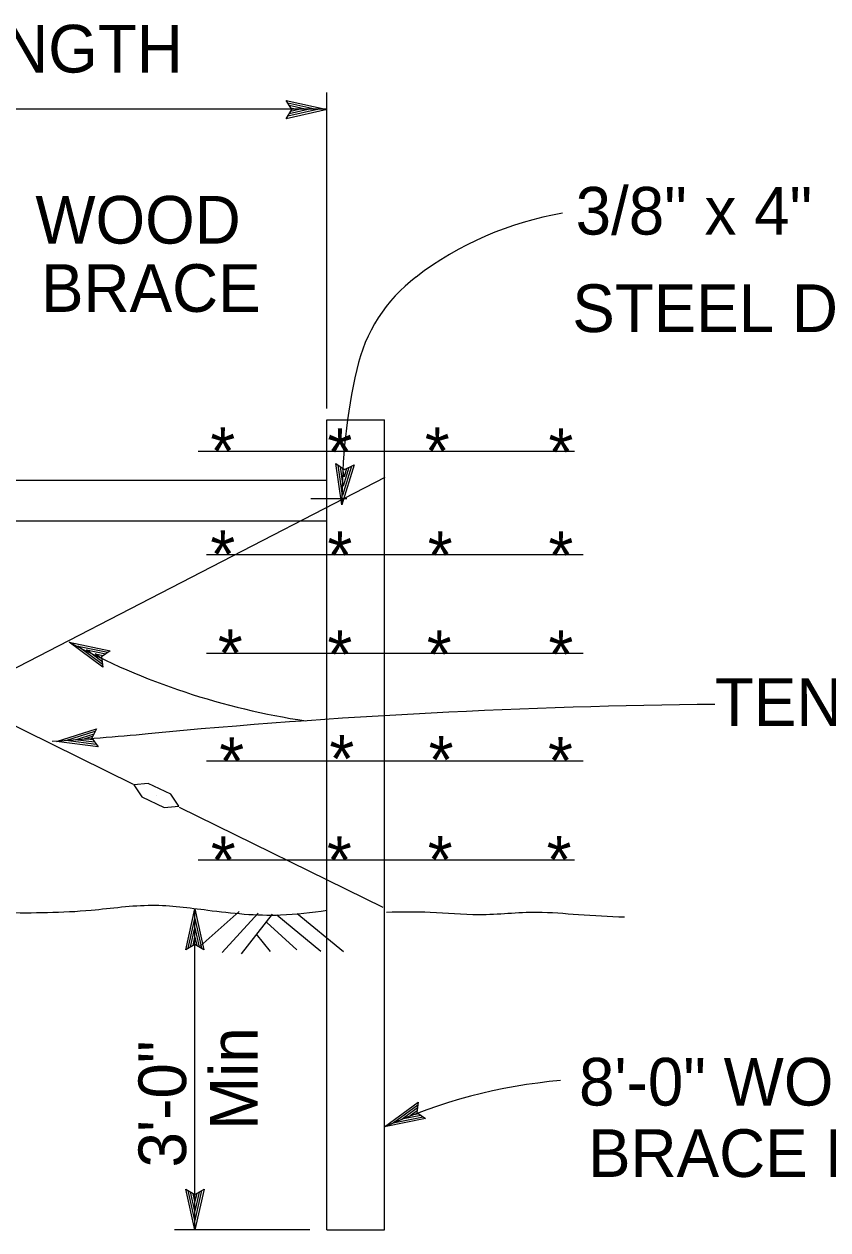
# Model space of a CAD drawing. Extents: x -894 to 866, y -476 to 714.
# Drawn here: x -199.2 to -81.1, y 116 to 293 of the extents above; entities that cross this region are included whole.
import ezdxf

# ---------------------------------------------------------------- set-up
doc = ezdxf.new("R2010")
doc.units = 0
for name, color, linetype in [('56 Stage 3 Anno', 7, 'Continuous'), ('57 Undefined', 7, 'Continuous'), ('59 Sndwall Anno', 7, 'Continuous'), ('60 Nongeo Data', 7, 'Continuous')]:
    doc.layers.add(name, color=color, linetype=linetype)

msp = doc.modelspace()

# ---------------------------------------------------------------- linework, layer by layer
at = {"layer": '56 Stage 3 Anno'}
for p, q in [((-159.88, 280.45), (-160.68, 281.79)), ((-160.68, 281.79), (-160.68, 281.79)), ((-160.68, 281.79), (-154.68, 280.45)), ((-160.46, 281.44), (-156.06, 280.45)), ((-154.71, 236.58), (-154.71, 282.94)), ((-154.71, 280.49), (-266.93, 280.49)), ((-154.68, 280.45), (-160.68, 279.12)), ((-160.68, 279.12), (-159.88, 280.45)), ((-156.07, 280.45), (-160.44, 279.48)), ((-157.44, 280.45), (-160.27, 279.83)), ((-160.23, 281.08), (-157.44, 280.45)), ((-160.05, 280.73), (-158.82, 280.46)), ((-158.82, 280.46), (-160.03, 280.19)), ((-154.68, 280.45), (-154.68, 280.45)), ((-160.68, 279.12), (-160.68, 279.12)), ((-152.5, 222.43), (-153.39, 228.51)), ((-153.39, 228.51), (-153.39, 228.51)), ((-153.39, 228.51), (-152.13, 227.62)), ((-150.73, 228.32), (-152.5, 222.43)), ((-152.13, 227.62), (-150.73, 228.32)), ((-150.73, 228.32), (-150.73, 228.32)), ((-152.41, 223.82), (-153.05, 228.25)), ((-152.3, 225.19), (-152.72, 228.05)), ((-151.1, 228.13), (-152.4, 223.81)), ((-152.2, 226.56), (-152.38, 227.79)), ((-151.48, 227.92), (-152.3, 225.19)), ((-151.84, 227.77), (-152.2, 226.56)), ((-152.5, 222.43), (-152.5, 222.43)), ((-187.62, 198.59), (-192.54, 202.28)), ((-192.54, 202.28), (-192.54, 202.28)), ((-192.54, 202.28), (-186.52, 201.02)), ((-187.67, 199), (-191.28, 201.71)), ((-191.27, 201.71), (-186.88, 200.79)), ((-187.74, 199.43), (-190.02, 201.14)), ((-190.02, 201.14), (-187.19, 200.55)), ((-187.75, 199.82), (-188.76, 200.57)), ((-188.76, 200.57), (-187.55, 200.32)), ((-186.52, 201.02), (-187.8, 200.14)), ((-187.8, 200.14), (-187.62, 198.59)), ((-186.52, 201.02), (-186.52, 201.02)), ((-187.62, 198.59), (-187.62, 198.59)), ((-194.42, 187.72), (-188.56, 189.58)), ((-188.56, 189.58), (-189.24, 188.18)), ((-188.56, 189.58), (-188.56, 189.58)), ((-188.32, 186.92), (-194.42, 187.72)), ((-194.42, 187.72), (-194.42, 187.72)), ((-188.57, 187.25), (-193.04, 187.84)), ((-193.03, 187.85), (-188.76, 189.2)), ((-191.67, 187.96), (-188.91, 188.84)), ((-188.84, 187.59), (-191.67, 187.96)), ((-190.29, 188.09), (-189.11, 188.46)), ((-189.04, 187.92), (-190.29, 188.09)), ((-189.24, 188.18), (-188.32, 186.92)), ((-188.32, 186.92), (-188.32, 186.92)), ((-175.43, 157.12), (-174.09, 163.12)), ((-174.09, 116.01), (-174.09, 163.12)), ((-174.09, 163.12), (-174.09, 163.12)), ((-174.09, 163.12), (-172.76, 157.12)), ((-175.08, 157.34), (-174.1, 161.74)), ((-174.09, 161.73), (-173.12, 157.36)), ((-174.72, 157.57), (-174.1, 160.36)), ((-174.1, 160.36), (-173.47, 157.53)), ((-174.09, 157.92), (-175.43, 157.12)), ((-174.37, 157.75), (-174.1, 158.98)), ((-174.1, 158.98), (-173.83, 157.77)), ((-172.76, 157.12), (-174.09, 157.92)), ((-175.43, 157.12), (-175.43, 157.12)), ((-172.76, 157.12), (-172.76, 157.12)), ((-146.25, 131.15), (-141.29, 134.78)), ((-141.29, 134.78), (-141.49, 133.24)), ((-141.29, 134.78), (-141.29, 134.78)), ((-144.98, 131.71), (-141.36, 134.36)), ((-143.72, 132.26), (-141.39, 133.97)), ((-140.92, 132.81), (-143.72, 132.26)), ((-142.46, 132.82), (-141.46, 133.55)), ((-141.22, 133.06), (-142.46, 132.82)), ((-141.49, 133.24), (-140.22, 132.34)), ((-140.22, 132.34), (-146.25, 131.15)), ((-146.25, 131.15), (-146.25, 131.15)), ((-140.56, 132.58), (-144.99, 131.7)), ((-140.22, 132.34), (-140.22, 132.34)), ((-174.09, 116.01), (-175.43, 122.01)), ((-175.43, 122.01), (-175.43, 122.01)), ((-175.43, 122.01), (-174.09, 121.21)), ((-174.1, 117.4), (-175.07, 121.78)), ((-174.09, 118.78), (-174.72, 121.6)), ((-174.09, 120.16), (-174.36, 121.37)), ((-174.09, 121.21), (-172.75, 122.01)), ((-172.75, 122.01), (-174.09, 116.01)), ((-173.11, 121.8), (-174.09, 117.39)), ((-173.47, 121.56), (-174.09, 118.78)), ((-173.82, 121.39), (-174.09, 120.16)), ((-172.75, 122.01), (-172.75, 122.01)), ((-157.24, 116.01), (-177.11, 116.01)), ((-174.09, 116.01), (-174.09, 116.01))]:
    msp.add_line(p, q, dxfattribs=at)
for centre, radius, start, end in [((-111.99, 217.14), 48.77, 99.5689, 127.4146), ((-127.23, 237.05), 23.7, 127.4146, 167.137), ((-65.98, 223.06), 86.52, 167.137, 180.4191), ((-142.08, 295.91), 106.35, 241.798, 261.4846), ((-87.68, -810.27), 1003.46, 90.5736, 95.3346), ((-230.6, 720.34), 533.8, 273.8172, 275.3346), ((-113.46, 59.14), 79.1, 95.044, 114.5052)]:
    msp.add_arc(centre, radius, start, end, dxfattribs=at)
at = {"layer": '59 Sndwall Anno'}
for p, q in [((-167.61, 162.75), (-173.31, 157.68)), ((-164.81, 162.5), (-170.11, 156.74)), ((-162.75, 162.37), (-167.32, 156.55)), ((-163.52, 161.14), (-159.12, 157.14)), ((-162.07, 162.25), (-155.62, 156.94)), ((-159.08, 162.46), (-152.27, 156.85)), ((-165.08, 159.42), (-163.02, 156.89))]:
    msp.add_line(p, q, dxfattribs=at)
at = {"layer": '60 Nongeo Data'}
for p, q in [((-154.71, 116.01), (-154.71, 234.93)), ((-154.71, 234.93), (-146.26, 234.93)), ((-146.26, 116.01), (-146.26, 234.93)), ((-173.62, 230.32), (-118.34, 230.32)), ((-275.81, 226.96), (-183.16, 181.46)), ((-266.93, 226.07), (-154.73, 226.07)), ((-146.21, 226.44), (-233.53, 181.38)), ((-157.08, 223.37), (-151.8, 223.37)), ((-266.93, 220.07), (-154.73, 220.07)), ((-172.38, 215.17), (-117.1, 215.17)), ((-172.38, 215.17), (-117.1, 215.17)), ((-172.38, 200.65), (-117.1, 200.65)), ((-172.38, 200.65), (-117.1, 200.65)), ((-172.06, 200.65), (-117.1, 200.65)), ((-172.38, 184.87), (-117.1, 184.87)), ((-172.38, 184.87), (-117.1, 184.87)), ((-172.06, 184.87), (-117.1, 184.87)), ((-171.74, 184.87), (-117.1, 184.87)), ((-180.95, 181.55), (-183.07, 181.34)), ((-183.07, 181.34), (-181.89, 179.56)), ((-177.64, 179.98), (-180.95, 181.55)), ((-181.89, 179.56), (-178.59, 177.99)), ((-179.77, 179.77), (-179.77, 179.77)), ((-176.46, 178.2), (-177.64, 179.98)), ((-178.59, 177.99), (-176.46, 178.2)), ((-176.41, 178.05), (-146.5, 163.36)), ((-173.62, 170.35), (-118.34, 170.35)), ((-173.62, 170.35), (-118.34, 170.35)), ((-173.62, 170.35), (-118.34, 170.35)), ((-173.3, 170.35), (-118.34, 170.35)), ((-172.99, 170.35), (-118.34, 170.35)), ((-154.71, 116.01), (-146.26, 116.01))]:
    msp.add_line(p, q, dxfattribs=at)
for points in [[(-277.59, 159.95), (-271.34, 160.1), (-265.99, 162.24), (-259.57, 163.31), (-254.93, 163.67), (-252.8, 163.67), (-243.52, 163.31), (-238.18, 164.02), (-229.26, 163.31), (-221.77, 163.31), (-212.5, 162.95), (-202.16, 162.6), (-189.32, 162.95), (-180.41, 163.67), (-172.21, 162.95), (-161.51, 162.24), (-154.69, 162.92)], [(-145.95, 162.66), (-139.53, 162.66), (-132.4, 162.3), (-123.84, 162.66), (-117.78, 162.3), (-111.01, 161.94)]]:
    msp.add_spline(points, degree=3, dxfattribs=at)

# ---------------------------------------------------------------- texts
at = {"layer": '57 Undefined'}
for s, p in [('7\'-0" BRACE LENGTH', (-269.94, 285.89)), ('3/8" x 4"', (-118.19, 262.1)), ('WOOD', (-197.52, 260.78)), ('BRACE', (-196.69, 250.76)), ('STEEL DOWELS WIRES', (-118.68, 247.8)), ('TENSION WIRES', (-97.74, 189.99)), ('8\'-0" WOOD', (-117.69, 134.26)), ('BRACE POST', (-116.36, 123.78))]:
    msp.add_text(s, height=7, dxfattribs=at).set_placement(p)
for s, p in [('Min', (-164.88, 130.67)), ('3\'-0"', (-175.38, 125.17))]:
    msp.add_text(s, height=7, rotation=90, dxfattribs=at).set_placement(p)
at = {"layer": '60 Nongeo Data'}
for p in [(-171.82, 226.83), (-154.63, 226.68), (-140.33, 226.83), (-122.17, 226.68), (-171.82, 211.68), (-154.63, 211.53), (-139.9, 211.53), (-122.17, 211.53), (-170.72, 197.16), (-154.63, 197.01), (-140.04, 197.01), (-122.17, 197.01), (-170.51, 181.3), (-154.34, 181.66), (-139.76, 181.51), (-122.24, 181.37), (-171.75, 166.78), (-154.7, 166.78), (-139.9, 166.85), (-122.44, 166.85)]:
    msp.add_text('*', height=7, dxfattribs=at).set_placement(p)

doc.saveas('drawing.dxf')
